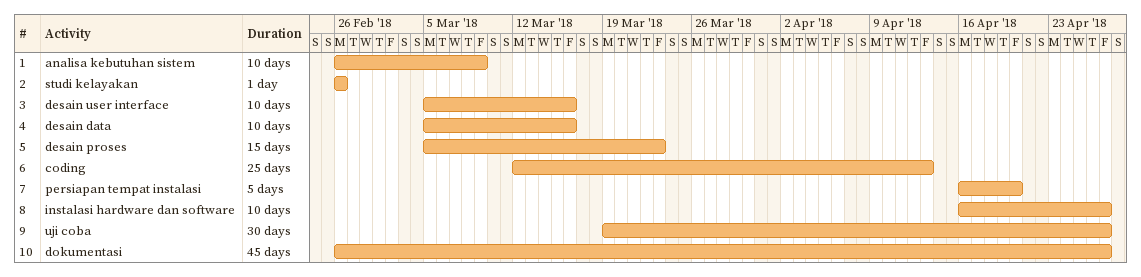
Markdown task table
| ID | Task | Duration | Start | Finish |
|---|---|---|---|---|
| 1 | analisa kebutuhan sistem | 10d | 2018-02-26 | 2018-03-09 |
| 2 | studi kelayakan | 1d | 2018-02-26 | 2018-02-26 |
| 3 | desain user interface | 10d | 2018-03-05 | 2018-03-16 |
| 4 | desain data | 10d | 2018-03-05 | 2018-03-16 |
| 5 | desain proses | 15d | 2018-03-05 | 2018-03-23 |
| 6 | coding | 25d | 2018-03-12 | 2018-04-13 |
| 7 | persiapan tempat instalasi | 5d | 2018-04-16 | 2018-04-20 |
| 8 | instalasi hardware dan software | 10d | 2018-04-16 | 2018-04-27 |
| 9 | uji coba | 30d | 2018-03-19 | 2018-04-27 |
| 10 | dokumentasi | 45d | 2018-02-26 | 2018-04-27 |
